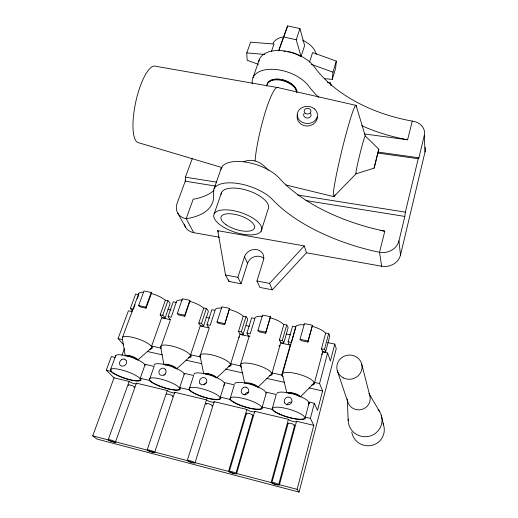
<?xml version="1.0" encoding="UTF-8"?>
<svg xmlns="http://www.w3.org/2000/svg" width="518" height="518" viewBox="0 0 518 518"><rect width="100%" height="100%" fill="white"/><g stroke="black" fill="none" stroke-linecap="round" stroke-linejoin="round"><path stroke-width="0.78" d="M252.175 83.702L252.201 82.103A31.041 17.198 18.6 0 1 274.391 69.373A31.041 17.198 18.6 0 1 308.463 85.82A124.352 75.149 11.9 0 0 318.635 97.313M325.615 333.281L321.432 348.944L322.274 350.194L322.267 351.262L325.524 352.234L325.55 350.887L324.501 349.307L328.665 333.611L325.401 332.951A15.993 5.148 16 0 0 312.969 326.515L312.14 326.308L307.815 342.048L301.359 340.695L300.032 339.329L304.422 323.608L312.548 325.259L307.815 342.048M192.307 158.469L185.412 177.175L185.256 181.196L215.598 186.066M285.852 184.978L333.793 196.639L355.983 173.821L374.1 168.13L378.8 149.171L365.287 135.981L356.08 105.394L278.062 87.633L155.866 66.304A39.232 11.37 -77.7 0 0 135.891 101.392A39.232 11.37 -77.7 0 0 138.824 142.813L222.08 167.586M378.8 149.171L374.1 168.13M224.611 324.611L229.578 308.385L221.911 306.831L216.997 321.963L218.525 323.336L224.611 324.611L229.578 308.385M324.32 78.652L332.284 79.383L332.97 72.144L336.324 61.118L312.619 52.551L309.576 62.076M336.324 61.118L335.599 68.447L332.284 79.383M268.259 170.247C264.64 166.194 260.489 162.27 255.024 160.975L255.711 154.642A46.439 7.071 -76.8 0 1 266.673 107.815A46.439 7.071 -76.8 0 1 278.062 87.633M306.449 252.797L304.273 245.927L217.722 230.659L225.544 274.98L228.891 281.41L241.058 283.767L237.879 277.344L244.509 256.714A10.049 8.838 -23.8 0 1 256.76 249.611A10.049 8.838 -23.8 0 1 263.422 260.191L256.96 281.002L259.868 287.412L272.306 289.821L306.449 252.797L381.669 266.233A15.728 13.96 -6.1 0 0 400.498 255.089L398.957 240.857L404.83 216.433L405.354 212.147L418.214 158.722L418.933 157.789L424.287 135.502A15.404 12.613 -6.6 0 0 412.263 121.095A122.857 76.819 11.5 0 1 314.407 66.99A30.704 17.631 18.6 0 0 282.66 50.699A30.704 17.631 18.6 0 0 258.78 61.435M265.604 333.204L270.454 316.699L262.561 315.093L257.906 330.523L259.337 331.889L265.604 333.204L270.454 316.699M400.498 255.089L425.013 152.001A14.957 12.387 -6.2 0 0 425.084 147.462M220.882 169.425A32.699 14.892 18.4 0 1 245.435 162.063A32.699 14.892 18.4 0 1 279.28 178.166A131.779 65.935 13.4 0 0 384.803 231.177L379.526 252.324L381.669 266.233M364.381 133.955L407.601 139.769L412.263 121.095M115.002 357.388L111.37 356.546L106.261 370.24L114.051 377.836L92.728 435.858L96.989 439.07L299.074 492.1L336.253 348.698L334.79 344.094L327.667 342.612M321.542 354.396A16.984 5.154 16.1 0 0 322.675 351.949L327.603 352.991L319.567 383.514L322.572 390.96L317.521 410.34L314.368 403.289L309.337 402.13A17.424 4.364 16.4 0 1 308.301 404.182M334.79 344.094L330.38 361.02L327.603 352.991M299.074 492.1L297.118 489.335L313.785 425.362L310.392 418.382L314.368 403.289M325.524 352.234L329.649 336.635L329.688 335.237L328.665 333.611M106.261 370.24L110.645 371.276A16.537 3.665 18.8 0 0 130.588 380.005A16.537 3.665 18.8 0 0 140.248 378.257L149.255 380.38A16.731 3.781 18.3 0 0 169.069 389.141A16.731 3.781 18.3 0 0 179.714 387.561L188.986 389.75A16.964 3.898 17.7 0 0 208.663 398.536A16.964 3.898 17.7 0 0 220.351 397.144L229.901 399.397A17.236 4.008 17.1 0 0 249.423 408.203A17.236 4.008 17.1 0 0 262.205 407.019L272.041 409.337A17.554 4.118 16.5 0 0 291.388 418.162A17.554 4.118 16.5 0 0 305.335 417.184L309.337 402.13M311.37 385.139A17.249 4.681 16.2 0 0 314.581 382.401L322.675 351.949M278.671 484.589L294.671 425.304M92.728 435.858L108.152 439.892A4.157 0.635 18.4 0 0 113.215 441.932A4.157 0.635 18.4 0 0 115.559 441.828L147.112 450.09A4.209 0.654 18 0 0 152.15 452.123A4.209 0.654 18 0 0 154.74 452.084L187.231 460.58A4.267 0.673 17.6 0 0 192.23 462.619A4.267 0.673 17.6 0 0 195.079 462.639L228.542 471.393A4.338 0.693 17.2 0 0 233.501 473.433A4.338 0.693 17.2 0 0 236.629 473.51L271.115 482.53A4.416 0.712 16.8 0 0 276.029 484.57A4.416 0.712 16.8 0 0 279.448 484.712L296.555 421.263L313.785 425.362M271.115 482.53L288.422 419.327L254.765 411.324A4.209 0.952 17 0 1 251.631 411.59A4.209 0.952 17 0 1 246.866 409.44L214.18 401.664A4.138 0.926 17.6 0 1 211.305 401.981A4.138 0.926 17.6 0 1 206.507 399.838L174.741 392.281A4.086 0.9 18.2 0 1 172.118 392.638A4.086 0.9 18.2 0 1 167.282 390.507L136.402 383.158A4.034 0.874 18.7 0 1 134.02 383.56A4.034 0.874 18.7 0 1 129.15 381.429L114.051 377.836M271.898 482.659L288.073 423.51M272.041 409.337L276.243 394.509L266.466 392.262L262.205 407.019M283.022 376.625A17.249 4.681 16.2 0 1 281.747 375.084L290.248 345.079L280.665 343.045L272.047 372.915A16.945 4.558 17 0 1 269.444 375.738M282.401 374.022L295.752 326.871A15.993 5.148 16 0 1 304.195 324.812M295.772 327.156L291.394 342.612L288.15 341.647L292.553 326.204L295.752 326.871M283.806 324.702L279.357 340.073L280.316 341.33L280.445 342.411L283.65 343.363L288.04 328.062L287.911 326.651L286.732 325.006L283.573 324.372A15.715 5.012 16.9 0 0 271.011 317.968L270.202 317.767M283.65 343.363L283.501 342.003L282.297 340.41L286.732 325.006M235.858 473.536A3.471 0.557 17.2 0 0 231.449 471.561A3.471 0.557 17.2 0 0 230.458 472.261A3.471 0.557 17.2 0 0 235.858 473.536L252.81 415.475M236.629 473.51L254.765 411.324M228.542 471.393L246.866 409.44M229.319 471.374L246.458 413.345M229.901 399.397L234.343 384.861L224.851 382.679L220.351 397.144M241.595 367.366A16.945 4.558 17 0 1 240.171 365.812L249.171 336.376L239.853 334.401L230.743 363.707A16.68 4.435 17.7 0 1 228.723 366.608M254.817 318.751L250.181 333.916L246.995 332.97L251.657 317.812L254.759 318.466A15.715 5.012 16.9 0 1 262.503 316.317M243.195 316.368L238.487 331.449L239.821 333.812L242.968 334.751L242.651 333.372L241.31 331.773L246.005 316.653L242.929 316.038A15.482 4.882 17.7 0 0 230.257 309.667L229.468 309.466M242.968 334.751L247.617 319.736L247.313 318.305L246.005 316.653M195.079 462.639L214.18 401.664M187.231 460.58L206.507 399.838M261.111 231.268A25.117 10.256 18.3 0 0 231.125 210.276A25.117 10.256 18.3 0 0 221.05 225.537A25.117 10.256 18.3 0 0 261.111 231.268L267.929 209.732A24.819 10.716 18.3 0 0 247.915 190.572A24.819 10.716 18.3 0 0 221.082 194.522M241.058 283.767L247.552 263.371L244.509 256.714M289.763 52.111A22.967 13.287 18.7 0 1 295.629 53.904L301.062 56.533L304.649 45.519L299.935 28.574L287.632 25.9L278.684 50.796L287.632 25.9M188.986 389.75L193.415 376.249M200.719 357.834A16.68 4.435 17.7 0 1 199.786 356.805L209.253 327.92L200.201 325.997L190.63 354.759A16.459 4.306 18.4 0 1 189.154 357.737M215.015 310.586L210.14 325.472L207.006 324.54L211.907 309.66L214.931 310.295A15.482 4.882 17.7 0 1 221.834 308.048M203.716 308.268L198.77 323.077L200.336 325.453L203.432 326.379L208.314 311.635L207.854 310.191L206.41 308.534L203.425 307.938A15.281 4.74 18.5 0 0 190.65 301.593L189.879 301.405L189.86 300.31L182.407 298.795L177.253 313.655L178.872 315.028L184.79 316.271L189.879 301.405M179.714 387.561L184.44 373.374L193.661 375.498M203.432 326.379L202.952 324.987L201.476 323.374L206.41 308.534M301.062 56.533L296.218 39.756L299.935 28.574M154.74 452.084L174.741 392.281M147.112 450.09L167.282 390.507M266.556 86.085L267.294 83.897A15.521 8.586 18.6 0 1 283.32 80.853A15.521 8.586 18.6 0 1 296.743 92.333M184.79 316.271L184.751 315.222L189.86 300.31M214.148 213.921L221.562 192.463M271.516 51.276L274.016 44.036L250.628 42.165L246.762 52.914L247.157 60.289L258.43 64.342M171.471 316.53L176.204 302.35A15.281 4.74 18.5 0 1 182.478 300.032M149.255 380.38L154.137 366.394L145.176 364.335L140.248 378.257M170.189 320.441L160.541 348.051L151.644 346.069A16.272 4.17 19 0 1 149.268 349.3M170.325 319.366L168.758 317.761L168.136 316.343L173.265 301.735L176.321 302.648M214.031 188.863L221.361 167.942M253.004 77.655L259.46 59.227M165.333 300.388L160.166 314.931L161.94 317.327L164.989 318.24L170.092 303.762L169.483 302.305L167.923 300.641L165.015 300.058A15.106 4.597 19.3 0 0 152.156 293.751L151.398 293.564L151.25 292.463L144.004 290.986L138.623 305.575L140.333 306.954L146.082 308.158L151.398 293.564M115.559 441.828L136.402 383.158M151.644 346.069L161.648 317.832L170.448 319.697M164.989 318.24L164.361 316.835L162.762 315.209L167.923 300.641M108.152 439.892L129.15 381.429M146.082 308.158L145.914 307.103L151.25 292.463M185.716 179.947L177.098 203.36A15.054 12.568 -26.8 0 0 186.176 218.68L193.751 232.673L219.528 237.276M121.976 355.309L124.404 348.692M110.645 371.276L111.182 369.833M132.226 310.884L130.342 308.378L135.677 294.03L138.688 294.923L137.289 298.698M110.658 369.328L115.786 355.503M122.513 337.36L138.792 293.441M133.644 308.527L135.049 304.746M123.685 344.794L118.065 338.578L128.425 310.794L131.999 311.551M312.14 326.308L312.548 325.259M256.96 281.002L269.574 283.417L304.273 245.927M313.772 383.437L300.259 397.015A6.954 1.768 16.3 0 0 294.295 393.363A6.954 1.768 16.3 0 0 286.94 393.007M258.048 387.095L270.603 374.89A16.097 4.332 17 0 0 257.032 365.054A16.097 4.332 17 0 0 240.961 365.986M216.932 377.674L229.688 365.734M189.931 356.837L176.398 369.056A6.637 1.625 18.3 0 0 170.908 365.255A6.637 1.625 18.3 0 0 163.947 364.853L160.632 346.918M243.661 161.707C247.267 160.237 251.23 159.874 255.024 160.975M246.762 52.914L264.782 54.435M160.166 314.931L162.762 315.209M198.77 323.077L201.476 323.374M238.487 331.449L241.31 331.773M250.032 336.111L248.614 335.949L247.3 334.356L246.995 332.97M279.357 340.073L282.297 340.41M290.935 344.768L289.465 344.593L288.286 343.013L288.15 341.647M327.357 82.537L330.432 82.899L331.086 85.23M321.432 348.944L324.501 349.307M378.205 152.085L418.933 157.789M378.276 153.114L418.214 158.722M185.412 177.175L216.492 182.116M297.772 195.04L405.354 212.147M138.623 305.575L145.914 307.103M177.253 313.655L184.751 315.222M305.821 200.544L404.83 216.433M216.997 321.963L224.708 323.582M257.906 330.523L265.844 332.18M300.032 339.329L308.21 341.045M380.827 230.51L384.803 231.177M225.544 274.98L237.879 277.344M167.838 309.324L171.005 309.984M205.821 317.236L209.777 318.058M246.173 325.634L249.339 326.295M286.525 334.039L290.481 334.868M283.845 37.024L296.218 39.756M118.065 338.578L122.397 339.549M190.63 354.759L199.786 356.805M230.743 363.707L240.171 365.812M272.047 372.915L281.747 375.084M314.581 382.401L319.567 383.514M147.319 351.469L162.322 354.849M186.001 360.185L201.793 363.74M225.472 369.081L242.845 372.992M266.524 378.328L284.68 382.42M309.155 387.937L322.572 390.96M305.335 417.184L310.392 418.382M279.448 484.712L297.118 489.335M168.136 316.343L171.218 317.262M130.342 308.378L133.366 309.278M311.344 64.349L332.97 72.144M208.922 327.544L207.472 325.945L207.006 324.54M368.894 393.415L379.383 411.201M177.771 213.163L185.548 227.24M217.722 230.659L218.395 232.038M269.574 283.417L272.306 289.821M337.289 370.694L347.753 401.897M361.532 363.461L369.735 395.376A11.48 11.163 -3.8 0 1 361.35 409.576A11.48 11.163 -3.8 0 1 347.423 400.472M286.817 392.741L282.563 375.265A16.388 4.448 16.2 0 1 299.825 374.527A16.388 4.448 16.2 0 1 312.736 384.317M381.248 415.145L383.54 424.883M240.624 364.717L244.736 383.346A6.831 1.722 17 0 1 251.657 383.624A6.831 1.722 17 0 1 257.815 387.289M200.052 355.691L203.755 373.964M330.432 82.899L330.873 85.211M228.613 279.843L228.891 281.41M125.142 355.238L122.319 338.39A15.456 3.963 19 0 1 137.905 338.863A15.456 3.963 19 0 1 151.282 348.187L137.581 360.152A6.559 1.573 18.9 0 0 131.85 356.332A6.559 1.573 18.9 0 0 125.272 356.002M424.287 135.502L425.013 152.001M347.287 399.022L348.167 420.428M273.07 43.395A22.766 13.533 18.7 0 1 283.398 36.959M302.544 40.132A22.766 13.533 18.7 0 1 316.2 54.358M268.803 82.31A14.731 8.171 18.6 0 1 279.973 79.267M282.232 79.668A14.731 8.171 18.6 0 1 285.962 80.808M286.681 81.099A14.731 8.171 18.6 0 1 296.413 91.498M283.89 51.301A22.967 13.287 18.7 0 1 285.327 51.405M287.542 51.69A22.967 13.287 18.7 0 1 289.025 51.955M356.371 173.18A19.49 0.881 -76.2 0 1 359.214 156.941A19.49 0.881 -76.2 0 1 365.287 135.981M335.016 194.813A47.034 2.972 -76.3 0 1 341.679 151.178A47.034 2.972 -76.3 0 1 356.293 106.967M297.5 114.472A10.237 9.285 -2.6 0 0 298.491 121.471L300.103 123.368A10.03 9.097 -2.7 0 0 309.894 125.647L312.341 124.689A10.237 9.285 -2.7 0 0 317.035 118.991A10.23 7.867 4.7 0 0 317.34 116.964M310.554 113.332A3.717 3.14 1.9 0 1 309.758 117.308A3.717 3.14 1.9 0 1 304.979 117.282A3.717 3.14 1.9 0 1 304.131 113.3M378.075 409.44A16.939 16.641 7.1 0 1 370.396 435.916A16.939 16.641 7.1 0 1 348.193 418.984M383.048 423.562A16.395 16.149 16 0 1 372.384 445.24A16.395 16.149 16 0 1 351.754 432.057M128.678 385.541A3.237 0.686 18.7 0 1 129.591 384.926A3.237 0.686 18.7 0 1 133.534 386.253A3.237 0.686 18.7 0 1 133.981 387.322M115.624 356.462A15.605 3.691 18.9 0 1 129.306 356.637A15.605 3.691 18.9 0 1 145.157 365.397M121.594 359.654A3.807 3.069 -49.8 0 1 124.178 359.078M124.178 359.078A3.801 3.464 -36.7 0 1 126.243 360.729M121.562 359.745A3.736 3.017 -49.8 0 0 119.787 364.581A3.807 3.069 -49.8 0 0 121.639 366.012A3.801 3.464 -36.7 0 0 124.449 365.663A3.736 3.399 -36.7 0 0 126.211 360.819M126.891 356.17A4.921 1.178 18.9 0 1 132.362 356.934A4.921 1.178 18.9 0 1 136.053 359.583M138.539 294.625A15.106 4.597 19.3 0 1 143.48 292.204M154.202 365.332A15.786 3.807 18.3 0 1 168.758 365.663A15.786 3.807 18.3 0 1 184.24 374.41M165.708 369.923A3.833 3.568 -35.7 0 0 163.565 368.24A3.846 3.199 -49.7 0 0 160.917 368.822A3.775 3.14 -49.7 0 0 159.214 373.75A3.846 3.199 -49.7 0 0 161.163 375.22A3.833 3.568 -35.6 0 0 164.012 374.864A3.768 3.503 -35.7 0 0 165.708 369.923M163.986 375.349A3.736 3.328 -44.2 0 1 165.371 374.009M166.634 394.431A3.276 0.712 18.2 0 1 170.428 394.768A3.276 0.712 18.2 0 1 172.235 396.49M165.527 365.332A4.973 1.217 18.3 0 1 170.746 365.63A4.973 1.217 18.3 0 1 174.87 368.486M161.286 348.219A15.637 4.086 18.4 0 1 177.111 347.546A15.637 4.086 18.4 0 1 188.481 357.42M206.565 404.396A3.322 0.732 17.6 0 1 206.986 403.496A3.322 0.732 17.6 0 1 211.273 404.798A3.322 0.732 17.6 0 1 211.584 405.924M203.988 373.582A6.728 1.671 17.7 0 1 211.111 374.436A6.728 1.671 17.7 0 1 216.608 377.842M205.536 374.164A5.044 1.256 17.7 0 1 210.878 374.805A5.044 1.256 17.7 0 1 214.996 377.357M200.55 356.973A15.844 4.209 17.7 0 1 216.815 356.267A15.844 4.209 17.7 0 1 228.697 366.148M193.9 374.456A16 3.924 17.7 0 1 209.389 374.961A16 3.924 17.7 0 1 224.469 383.689M203.937 384.647A3.768 3.445 -43.5 0 1 206.216 382.893M246.969 414.076A3.373 0.751 17 0 1 247.384 413.196A3.373 0.751 17 0 1 251.528 414.322A3.373 0.751 17 0 1 252.544 415.591M234.777 383.851A16.252 4.034 17.1 0 1 251.236 384.531A16.252 4.034 17.1 0 1 265.883 393.24M243.797 394.463A3.93 3.477 -48.8 0 1 241.641 392.916A3.859 3.412 -48.8 0 1 243.182 387.788M243.214 387.691A3.93 3.477 -48.8 0 1 245.998 387.108M246.011 387.237A3.827 3.717 -27.5 0 1 248.582 391.822A3.827 3.717 -27.5 0 1 243.849 394.457M244.677 395.117A3.801 3.561 -41.9 0 1 248.323 392.275M246.6 383.56A5.122 1.289 17 0 1 252.201 384.252A5.122 1.289 17 0 1 256.177 386.797M288.215 423.756A3.432 0.771 16.4 0 1 289.886 423.271A3.432 0.771 16.4 0 1 294.023 424.663A3.432 0.771 16.4 0 1 293.771 425.621M276.877 393.531A16.55 4.144 16.4 0 1 294.366 394.399A16.55 4.144 16.4 0 1 308.547 403.082M287.056 404.992A3.84 3.691 -38 0 1 291.705 402.201M288.604 393.505A5.219 1.327 16.3 0 1 293.46 393.589A5.219 1.327 16.3 0 1 298.562 396.147M239.478 336.933A16.434 4.889 17.7 0 1 238.429 337.451M279.921 345.538A16.693 5.025 16.9 0 1 278.736 346.037M296.581 421.535A4.286 0.978 16.4 0 1 292.605 421.341A4.286 0.978 16.4 0 1 288.422 419.327M224.598 384.842A16.841 4.131 17.7 0 1 223.569 385.23M267.087 84.719A15.514 8.592 18.6 0 1 282.711 79.999A15.514 8.592 18.6 0 1 296.956 92.295M407.601 139.769A124.352 75.149 11.9 0 1 361.642 125.647M214.051 190.313A102.81 44.736 22.6 0 1 193.169 199.255L186.176 218.68A104.001 42.981 22.3 0 0 213.481 199.242L213.52 192.612A33.087 14.31 18.3 0 1 235.774 183.204A33.087 14.31 18.3 0 1 272.513 199.585A133.521 63.559 13.7 0 0 379.526 252.324A16.226 14.271 -6.7 0 0 398.957 240.857M247.552 263.371A9.9 8.748 -23.9 0 1 263.876 258.385M193.751 232.673A14.621 12.348 -27 0 1 184.363 224.236M314.452 108.89L312.348 107.53A10.133 8.56 1.9 0 0 297.364 113.423A10.133 8.56 1.9 0 0 309.207 123.362A10.133 8.56 1.9 0 0 316.077 110.658L314.452 108.89M343.479 377.926A12.659 12.089 -10.1 0 0 362.069 366.576A12.659 12.089 -10.1 0 0 342.767 356.986A12.659 12.089 -10.1 0 0 343.479 377.926M305.503 113.442A3.399 2.868 1.9 0 0 310.929 111.558A3.399 2.868 1.9 0 0 306.229 108.521A3.399 2.868 1.9 0 0 305.503 113.442M109.531 440.475A3.322 0.505 18.4 0 0 114.873 442.003A3.322 0.505 18.4 0 0 111.169 440.119A3.322 0.505 18.4 0 0 109.531 440.475M115.488 374.249A15.715 3.484 18.8 0 0 139.977 380.134A15.715 3.484 18.8 0 0 120.623 369.684A15.715 3.484 18.8 0 0 115.488 374.249M153.911 383.333A15.896 3.594 18.3 0 0 179.099 389.387A15.896 3.594 18.3 0 0 160.211 378.956A15.896 3.594 18.3 0 0 153.911 383.333M149.1 450.958A3.367 0.524 18 0 0 154.124 452.149A3.367 0.524 18 0 0 149.566 450.161A3.367 0.524 18 0 0 149.1 450.958M189.18 461.454A3.412 0.537 17.6 0 0 194.386 462.684A3.412 0.537 17.6 0 0 189.899 460.703A3.412 0.537 17.6 0 0 189.18 461.454M193.454 392.683A16.116 3.704 17.7 0 0 219.367 398.905A16.116 3.704 17.7 0 0 200.984 388.513A16.116 3.704 17.7 0 0 193.454 392.683M199.819 383.19A3.885 3.335 -49.4 0 0 201.865 384.699A3.866 3.671 -33.4 0 0 204.759 384.337A3.794 3.607 -33.4 0 0 206.371 379.299A3.866 3.671 -33.5 0 0 204.157 377.583A3.885 3.335 -49.4 0 0 201.444 378.166A3.814 3.276 -49.4 0 0 199.819 383.19M234.155 402.311A16.375 3.807 17.1 0 0 260.826 408.715A16.375 3.807 17.1 0 0 242.987 398.355A16.375 3.807 17.1 0 0 234.155 402.311M272.992 483.391A3.535 0.57 16.8 0 0 278.593 484.725A3.535 0.57 16.8 0 0 274.268 482.757A3.535 0.57 16.8 0 0 272.992 483.391M279.079 413.791A16.673 3.911 16.5 0 0 304.558 418.071A16.673 3.911 16.5 0 0 282.271 407.679A16.673 3.911 16.5 0 0 279.079 413.791M284.751 402.939A3.969 3.626 -47.5 0 0 287.011 404.526A3.943 3.885 -3.5 0 0 289.996 404.157A3.872 3.814 -3.4 0 0 291.44 398.918A3.943 3.885 -3.5 0 0 289.063 397.125A3.969 3.626 -47.5 0 0 286.201 397.707A3.898 3.561 -47.5 0 0 284.751 402.939M226.126 224.78A17.58 7.174 18.3 0 0 254.098 228.678A17.58 7.174 18.3 0 0 232.958 214.018A17.58 7.174 18.3 0 0 226.126 224.78"/></g></svg>
